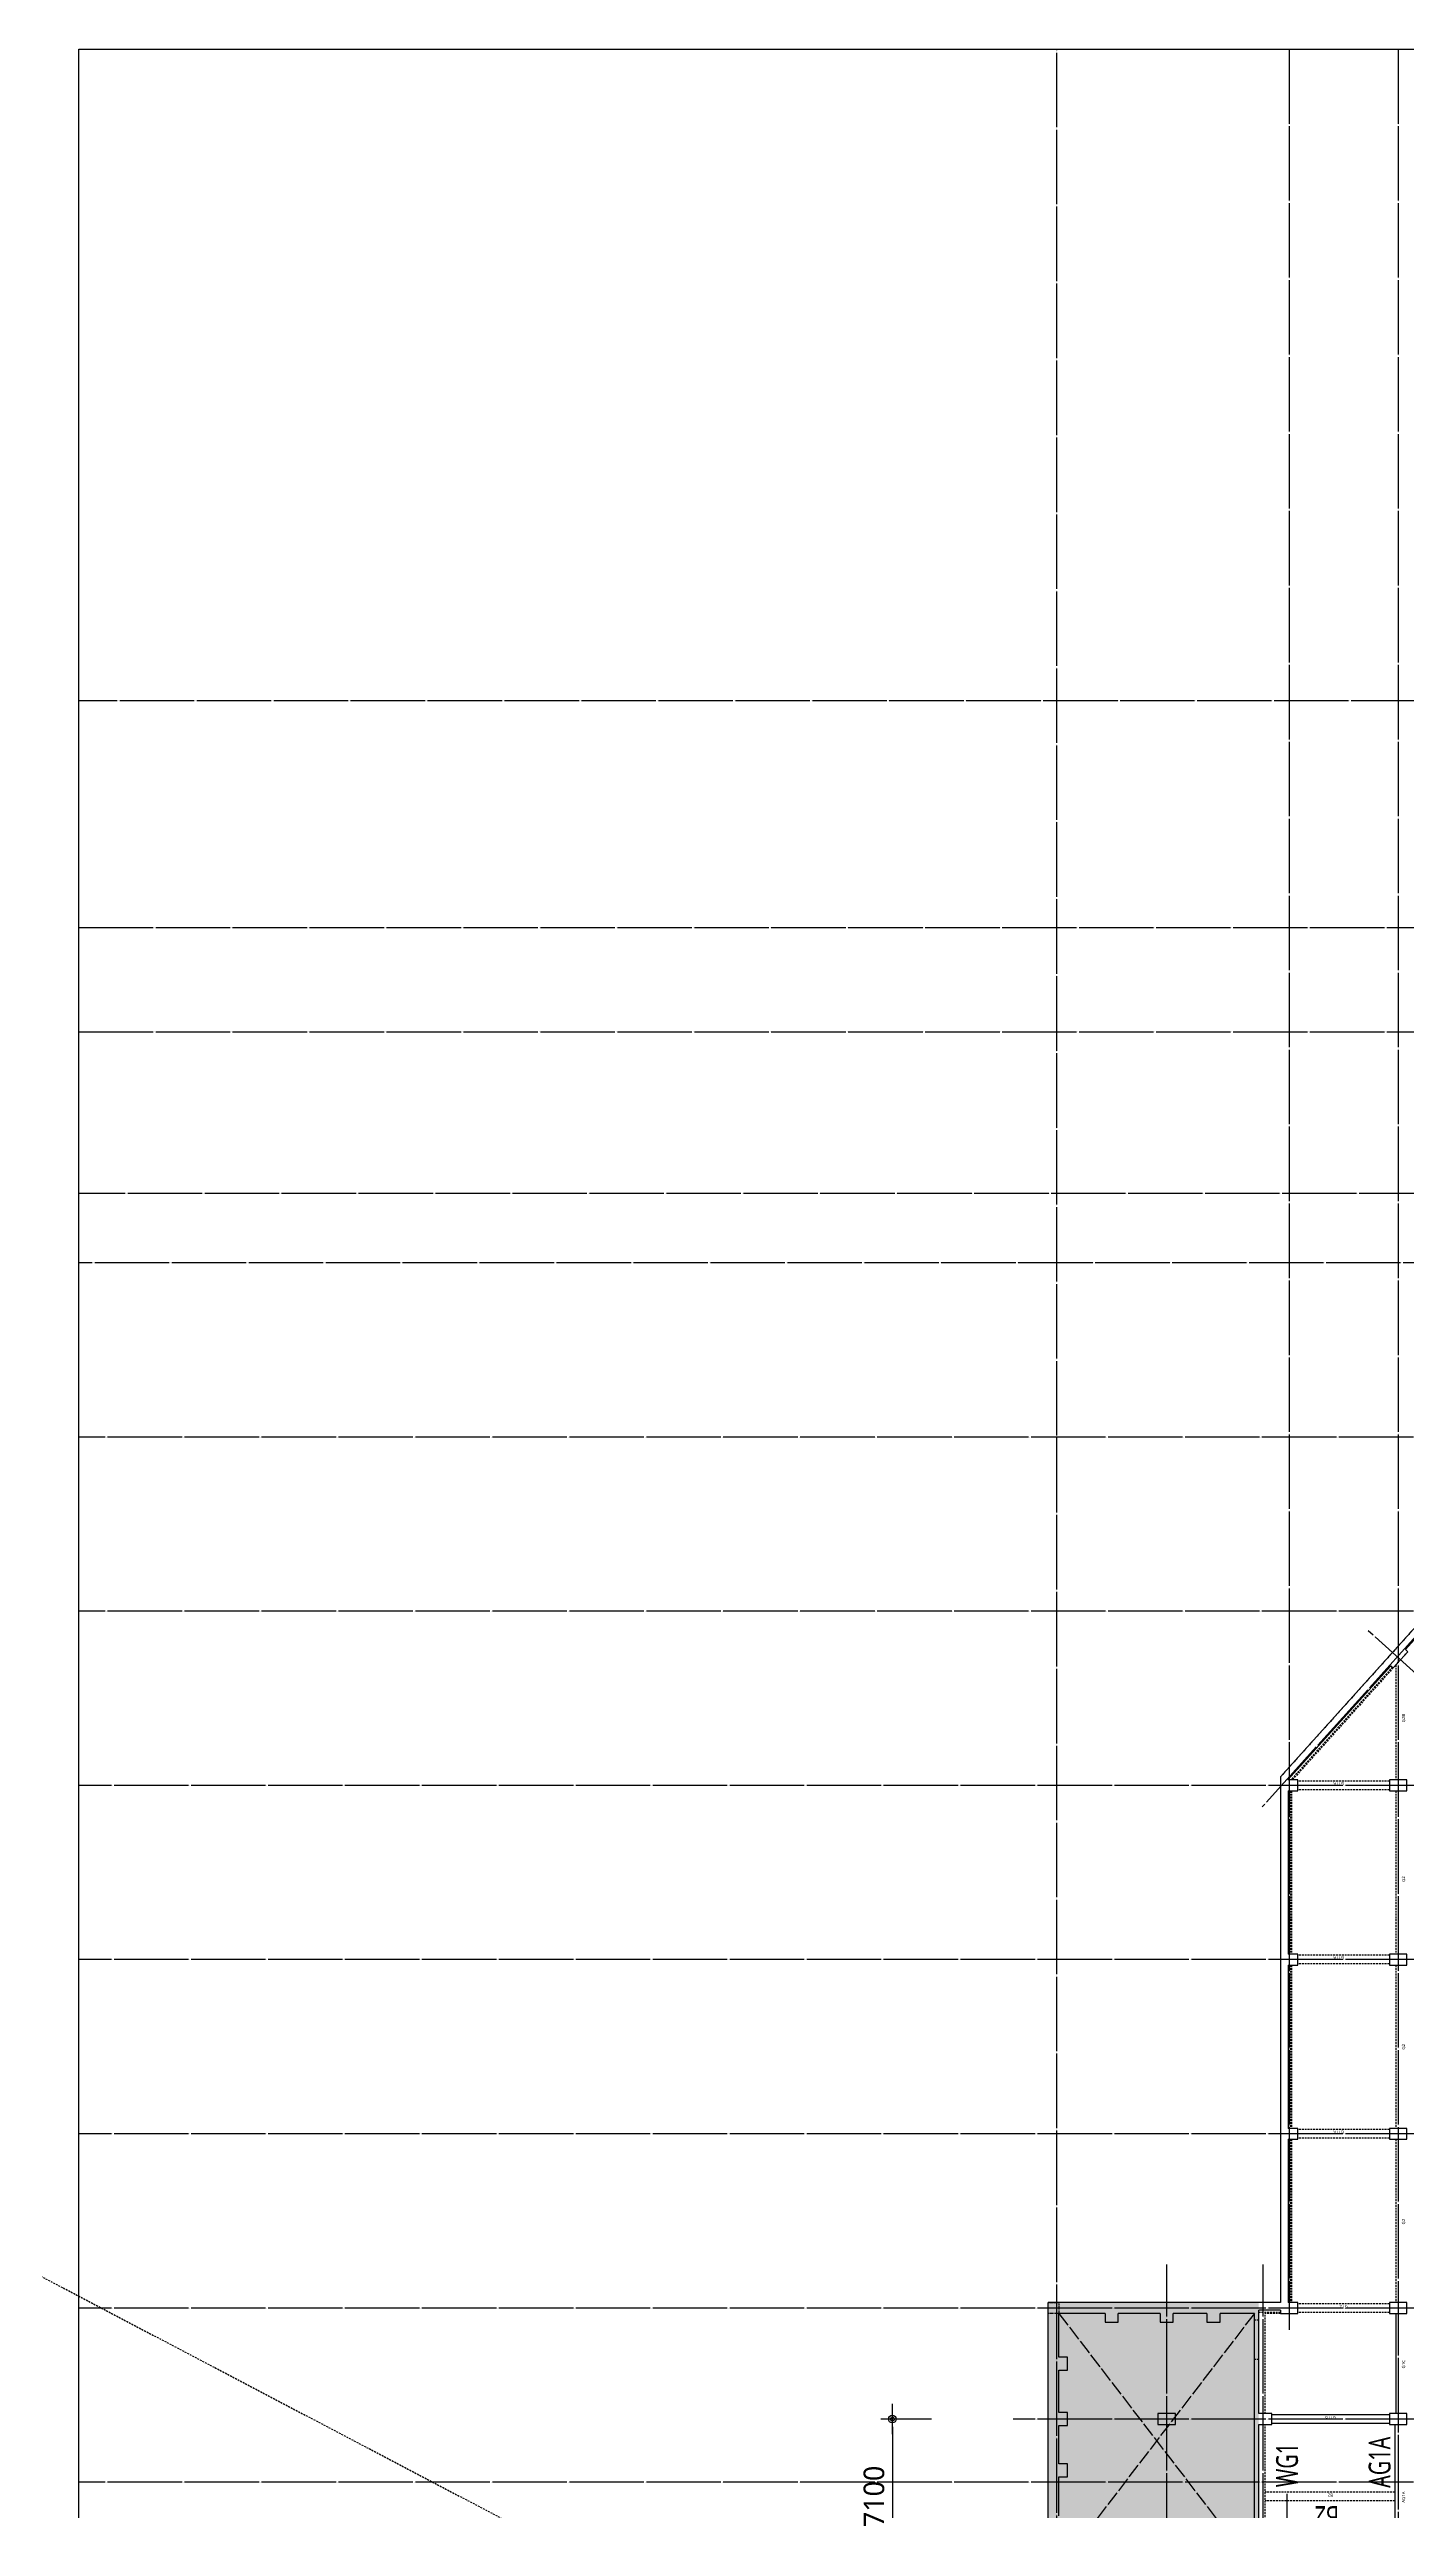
# Model space of a CAD drawing. Header units: millimetres. Extents: x 317501 to 2277231, y -321722 to 1186893.
# Drawn here: x 1952209 to 2014554, y -37458 to 75582 of the extents above; entities that cross this region are included whole.
import ezdxf
from ezdxf.enums import TextEntityAlignment as Align

# ---------------------------------------------------------------- set-up
doc = ezdxf.new("R2010")
doc.units = ezdxf.units.MM
doc.header["$LTSCALE"] = 57
for name, pattern in [('XS-지하주차장$0$CEN', [62, 60, -1, 0, -1]), ('XS-지하주차장$0$DDOT', [14, 12, -1, 0, -1]), ('XS-지하주차장$0$HID', [2.3, 1.5, -0.8])]:
    doc.linetypes.add(name, pattern=pattern)
doc.layers.get('Defpoints').update_dxf_attribs({"color": 145})
for name, color, linetype in [('254', 254, 'Continuous'), ('DIM', 7, 'Continuous'), ('LEADER', 7, 'Continuous'), ('NAME-B', 6, 'Continuous'), ('NAME-G', 3, 'Continuous'), ('XS-지하주차장$0$AWG', 5, 'XS-지하주차장$0$HID'), ('XS-지하주차장$0$B', 9, 'XS-지하주차장$0$HID'), ('XS-지하주차장$0$C3', 145, 'Continuous'), ('XS-지하주차장$0$CEN-P', 14, 'XS-지하주차장$0$CEN'), ('XS-지하주차장$0$COL', 2, 'Continuous'), ('XS-지하주차장$0$G', 4, 'XS-지하주차장$0$HID'), ('XS-지하주차장$0$OPEN', 9, 'XS-지하주차장$0$DDOT'), ('XS-지하주차장$0$W1-H', 11, 'XS-지하주차장$0$HID'), ('XS-지하주차장$0$WG', 6, 'XS-지하주차장$0$HID')]:
    doc.layers.add(name, color=color, linetype=linetype)
for name, color, linetype, plot in [('XS-지하주차장$0$0106', 3, 'XS-지하주차장$0$HID', False), ('XS-지하주차장$0$B-TEXT', 7, 'Continuous', False), ('XS-지하주차장$0$DEFPOINT', 144, 'Continuous', False), ('XS-지하주차장$0$G-TEXT', 3, 'Continuous', False)]:
    doc.layers.add(name, color=color, linetype=linetype, plot=plot)
doc.styles.add('XS-지하주차장$0$맑은 고딕', font='malgun.ttf')
doc.styles.add('맑은 고딕', font='malgun.ttf')
doc.styles.add('맑은고딕', font='malgun.ttf')
doc.dimstyles.new('DIM_350', dxfattribs={"dimscale": 350, "dimtxt": 2.7, "dimasz": 1, "dimexe": 1.5, "dimexo": 2, "dimgap": 1, "dimtad": 1, "dimdec": 0, "dimzin": 0, "dimdsep": 46, "dimtxsty": '맑은고딕', "dimblk1": 'DIMDOT', "dimblk2": 'DIMDOT', "dimsah": 1, "dimcen": 0.09, "dimdle": 2, "dimclrd": 7, "dimclre": 7, "dimclrt": 3, "dimadec": 0, "dimazin": 0, "dimtfac": 1, "dimtdec": 0, "dimtix": 1, "dimtmove": 2, "dimatfit": 3, "dimldrblk": 'DIMDOT', "dimfxl": 0, "dimtolj": 1, "dimtzin": 0, "dimarcsym": 0})

# ---------------------------------------------------------------- blocks, each defined once
blk = doc.blocks.new('DIMDOT')
at = {"layer": 'DIM', "linetype": 'Continuous'}
blk.add_line((-2, 0), (2, 0), dxfattribs=at)
for radius in [0.5, 0.25]:
    blk.add_circle((0, 0), radius, dxfattribs=at)
blk = doc.blocks.new('*D305')
at = {"layer": 'Defpoints', "color": 0, "transparency": 16777216}
for p in [(1993429, -33248), (1990929, -40348), (1993429, -40348)]:
    blk.add_point(p, dxfattribs=at)
at = {"layer": 'DIM', "color": 7, "lineweight": -2, "transparency": 16777216}
for p, q in [((1992729, -33248), (1990404, -33248)), ((1990929, -33598), (1990929, -39998)), ((1992729, -40348), (1990404, -40348))]:
    blk.add_line(p, q, dxfattribs=at)
at = {"layer": 'DIM', "color": 7, "lineweight": -2, "transparency": 16777216, "xscale": 350, "yscale": 350, "zscale": 350}
for p, rotation in [((1990929, -33248), 90), ((1990929, -40348), 270)]:
    blk.add_blockref('DIMDOT', p, dxfattribs=dict(at, rotation=rotation))
at = {"layer": 'DIM', "color": 3, "transparency": 16777216, "insert": (1990087, -36798), "char_height": 945, "attachment_point": 5, "rotation": 90, "style": '맑은고딕'}
blk.add_mtext('\\A1;7100', dxfattribs=at)
blk = doc.blocks.new('XS-지하주차장$0$B2-W')
at = {"layer": 'XS-지하주차장$0$W1-H'}
for p, q in [((71180, 129685), (85000, 129685)), ((75200, 129185), (77000, 129185)), ((77000, 129185), (77000, 128785)), ((77600, 129185), (79350, 129185)), ((77600, 128785), (77600, 129185)), ((79350, 129185), (79350, 128785)), ((79950, 129185), (81900, 129185)), ((79950, 128785), (79950, 129185)), ((81900, 129185), (81900, 128785)), ((82500, 129185), (84500, 129185)), ((82500, 128785), (82500, 129185)), ((84500, 127060), (84500, 129185)), ((85000, 119010), (85000, 129685)), ((77000, 128785), (77600, 128785)), ((79350, 128785), (79950, 128785)), ((81900, 128785), (82500, 128785)), ((84500, 127060), (84100, 127060)), ((84100, 127060), (84100, 126460)), ((84100, 126460), (84500, 126460)), ((84500, 124535), (84500, 126460)), ((79900, 124635), (79400, 124635)), ((79400, 124635), (79400, 123835)), ((79900, 123835), (79900, 124635)), ((84500, 124535), (84100, 124535)), ((84100, 124535), (84100, 123935)), ((79400, 123835), (79900, 123835)), ((84100, 123935), (84500, 123935)), ((84500, 122385), (84500, 123935)), ((84500, 122385), (84100, 122385)), ((84100, 122385), (84100, 121785)), ((84100, 121785), (84500, 121785)), ((84500, 120210), (84500, 121785)), ((72800, 120210), (82390, 120210)), ((72800, 120010), (79400, 120010)), ((79400, 120010), (79400, 119410)), ((79900, 120010), (82390, 120010)), ((79900, 119410), (79900, 120010)), ((82390, 120010), (82390, 120210)), ((84200, 120210), (84500, 120210)), ((84200, 120010), (84200, 120210)), ((84200, 120010), (84550, 120010)), ((84550, 119010), (84550, 120010)), ((79400, 119410), (79900, 119410)), ((84550, 119010), (84500, 119010)), ((84500, 119010), (84500, 118210)), ((109144, 119010), (85000, 119010)), ((134358, 96307), (109144, 119010)), ((84500, 118210), (85000, 118210)), ((85000, 118210), (85000, 118560)), ((92500, 118560), (85000, 118560)), ((92500, 118560), (92500, 118210)), ((92500, 118210), (93000, 118210)), ((100500, 118560), (93000, 118560)), ((93000, 118210), (93000, 118560)), ((100500, 118560), (100500, 118210)), ((100500, 118210), (101000, 118210)), ((108500, 118560), (101000, 118560)), ((101000, 118210), (101000, 118560)), ((108500, 118560), (108500, 118210)), ((108500, 118210), (109000, 118210)), ((114179, 113870), (109000, 118534)), ((109000, 118210), (109000, 118534)), ((79900, 114010), (79400, 114010)), ((79400, 114010), (79400, 113210)), ((79400, 113210), (79900, 113210)), ((79900, 113210), (79900, 114010)), ((85000, 114010), (84500, 114010)), ((84500, 114010), (84500, 113210)), ((84500, 113210), (85000, 113210)), ((85000, 113210), (85000, 114010)), ((93000, 114010), (92500, 114010)), ((92500, 114010), (92500, 113210)), ((92500, 113210), (93000, 113210)), ((93000, 113210), (93000, 114010)), ((101000, 114010), (100500, 114010)), ((100500, 114010), (100500, 113210)), ((100500, 113210), (101000, 113210)), ((101000, 113210), (101000, 114010)), ((109000, 114010), (108500, 114010)), ((108500, 114010), (108500, 113210)), ((108500, 113210), (109000, 113210)), ((109000, 113210), (109000, 114010)), ((114179, 113870), (114146, 113833)), ((114146, 113833), (114889, 113164))]:
    blk.add_line(p, q, dxfattribs=at)

msp = doc.modelspace()

# ---------------------------------------------------------------- hatches: boundary and pattern name
at = {"layer": '254'}
h = msp.add_hatch(color=256, dxfattribs=at)
h.dxf.hatch_style = 1
h.paths.add_polyline_path([(2007753.6, -40598.4), (2007753.6, -27898.4), (1998078.6, -27898.4), (1998078.6, -40598.4)])

# ---------------------------------------------------------------- linework, layer by layer
at = {"layer": 'LEADER', "color": 0}
msp.add_lwpolyline([(2008053.6, -42318.4), (2009053.6, -41733.3), (2009053.6, -36679)], dxfattribs=at)
at = {"layer": 'XS-지하주차장$0$0106'}
msp.add_line((1877651, 12284.5), (2031496.2, -68546), dxfattribs=at)
at = {"layer": 'XS-지하주차장$0$AWG', "color": 6, "linetype": 'ByBlock'}
for p, q in [((2014053.6, -28398.4), (2014053.6, -32998.4)), ((2013753.6, -33048.4), (2008353.6, -33048.4)), ((2013753.6, -33448.4), (2008353.6, -33448.4)), ((2014003.6, -33498.4), (2014003.6, -40098.4))]:
    msp.add_line(p, q, dxfattribs=at)
at = {"layer": 'XS-지하주차장$0$B'}
for p, q in [((2014003.6, -36598.4), (2008053.6, -36598.4)), ((2014003.6, -36998.4), (2008053.6, -36998.4))]:
    msp.add_line(p, q, dxfattribs=at)
at = {"layer": 'XS-지하주차장$0$C3', "linetype": 'XS-지하주차장$0$HID', "ltscale": 0.5}
msp.add_lwpolyline([(1998078.6, -28398.4), (1998078.6, -27898.4), (1998578.6, -27898.4), (1998578.6, -28398.4)], close=True, dxfattribs=at)
at = {"layer": 'XS-지하주차장$0$CEN-P'}
for p, q in [((1998478.6, -51693.4), (1998478.6, 75581.6)), ((2009153.6, 75581.6), (2009153.6, -29148.4)), ((2014153.6, 75581.6), (2014153.6, -148398.4)), ((2079028.6, 45651.6), (1953563.6, 45651.6)), ((1953563.6, 35256.6), (2079028.6, 35256.6)), ((1953563.6, 30456.6), (2079393.6, 30456.6)), ((2079393.6, 23031.6), (1953563.6, 23031.6)), ((2031679.2, 21258.5), (2007916.4, -5132.7)), ((2148563.6, 19851.6), (1953563.6, 19851.6)), ((2071403.6, 11851.6), (1953563.6, 11851.6)), ((2071403.6, 3851.6), (1953563.6, 3851.6)), ((2015639.9, 381.4), (2012778.8, 2957.5)), ((2015153.6, -4148.4), (1953563.6, -4148.4)), ((2015153.6, -12148.4), (1953563.6, -12148.4)), ((2015153.6, -20148.4), (1953563.6, -20148.4)), ((2007953.6, -42678.4), (2007953.6, -26148.4)), ((2015153.6, -28148.4), (1953563.6, -28148.4)), ((2071403.6, -36148.4), (1953563.6, -36148.4))]:
    msp.add_line(p, q, dxfattribs=at)
at = {"layer": 'XS-지하주차장$0$CEN-P', "color": 124}
for p, q in [((2003528.6, -42678.4), (2003528.6, -26148.4)), ((2015153.6, -33248.4), (1996478.6, -33248.4))]:
    msp.add_line(p, q, dxfattribs=at)
at = {"layer": 'XS-지하주차장$0$COL'}
for p, q in [((2031456.2, 21459.2), (2008753.6, -3754.6)), ((2015991.7, 3761.1), (2014488.1, 2091.2)), ((2013819, 1348.1), (2009095.1, -3898.4)), ((2008753.6, -3754.6), (2008753.6, -27898.4)), ((2009553.6, -3898.4), (2009095.1, -3898.4)), ((2009103.6, -4398.4), (2009103.6, -11898.4)), ((2009103.6, -4398.4), (2009553.6, -4398.4)), ((2009553.6, -4398.4), (2009553.6, -3898.4)), ((2009553.6, -11898.4), (2009103.6, -11898.4)), ((2009103.6, -12398.4), (2009103.6, -19898.4)), ((2009103.6, -12398.4), (2009553.6, -12398.4)), ((2009553.6, -12398.4), (2009553.6, -11898.4)), ((2009553.6, -19898.4), (2009103.6, -19898.4)), ((2009553.6, -20398.4), (2009553.6, -19898.4)), ((2009103.6, -20398.4), (2009103.6, -27898.4)), ((2009103.6, -20398.4), (2009553.6, -20398.4)), ((2008753.6, -27898.4), (1998078.6, -27898.4)), ((1998078.6, -42268.4), (1998078.6, -27898.4)), ((2008753.6, -28248.4), (2007753.6, -28248.4)), ((2007753.6, -32998.4), (2007753.6, -28248.4)), ((2008753.6, -28248.4), (2008753.6, -28398.4)), ((2009553.6, -27898.4), (2009103.6, -27898.4)), ((2009553.6, -28398.4), (2009553.6, -27898.4)), ((2000703.6, -28398.4), (1998578.6, -28398.4)), ((1998578.6, -30398.4), (1998578.6, -28398.4)), ((2000703.6, -28398.4), (2000703.6, -28798.4)), ((2000703.6, -28798.4), (2001303.6, -28798.4)), ((2003228.6, -28398.4), (2001303.6, -28398.4)), ((2001303.6, -28798.4), (2001303.6, -28398.4)), ((2003228.6, -28398.4), (2003228.6, -28798.4)), ((2003228.6, -28798.4), (2003828.6, -28798.4)), ((2005378.6, -28398.4), (2003828.6, -28398.4)), ((2003828.6, -28798.4), (2003828.6, -28398.4)), ((2005378.6, -28398.4), (2005378.6, -28798.4)), ((2005378.6, -28798.4), (2005978.6, -28798.4)), ((2007553.6, -28398.4), (2005978.6, -28398.4)), ((2005978.6, -28798.4), (2005978.6, -28398.4)), ((2007553.6, -40098.4), (2007553.6, -28398.4)), ((2008753.6, -28398.4), (2009553.6, -28398.4)), ((1998978.6, -30398.4), (1998578.6, -30398.4)), ((1998978.6, -30998.4), (1998978.6, -30398.4)), ((1998578.6, -32948.4), (1998578.6, -30998.4)), ((1998578.6, -30998.4), (1998978.6, -30998.4)), ((1998978.6, -32948.4), (1998578.6, -32948.4)), ((1998578.6, -35298.4), (1998578.6, -33548.4)), ((1998578.6, -33548.4), (1998978.6, -33548.4)), ((1998978.6, -33548.4), (1998978.6, -32948.4)), ((2008353.6, -32998.4), (2007753.6, -32998.4)), ((2007753.6, -40098.4), (2007753.6, -33498.4)), ((2007753.6, -33498.4), (2008353.6, -33498.4)), ((2008353.6, -33498.4), (2008353.6, -32998.4)), ((1998978.6, -35298.4), (1998578.6, -35298.4)), ((1998578.6, -37698.4), (1998578.6, -35898.4)), ((1998578.6, -35898.4), (1998978.6, -35898.4)), ((1998978.6, -35898.4), (1998978.6, -35298.4))]:
    msp.add_line(p, q, dxfattribs=at)
msp.add_lwpolyline([(2013819, 1348.1), (2013930.5, 1247.7), (2014599.6, 1990.8), (2014488.1, 2091.2)], dxfattribs=at)
for points in [[(2013753.6, -3898.4), (2013753.6, -4398.4), (2014553.6, -4398.4), (2014553.6, -3898.4)], [(2013753.6, -11898.4), (2013753.6, -12398.4), (2014553.6, -12398.4), (2014553.6, -11898.4)], [(2013753.6, -19898.4), (2013753.6, -20398.4), (2014553.6, -20398.4), (2014553.6, -19898.4)], [(2013753.6, -27898.4), (2013753.6, -28398.4), (2014553.6, -28398.4), (2014553.6, -27898.4)], [(2003128.6, -32998.4), (2003128.6, -33498.4), (2003928.6, -33498.4), (2003928.6, -32998.4)], [(2013753.6, -32998.4), (2013753.6, -33498.4), (2014553.6, -33498.4), (2014553.6, -32998.4)]]:
    msp.add_lwpolyline(points, close=True, dxfattribs=at)
at = {"layer": 'XS-지하주차장$0$DEFPOINT'}
msp.add_lwpolyline([(2148563.6, -148398.4), (1953563.6, -148398.4), (1953563.6, 75581.6), (2148563.6, 75581.6)], close=True, dxfattribs=at)
at = {"layer": 'XS-지하주차장$0$G'}
for p, q in [((2014053.6, 1384.4), (2014053.6, -3898.4)), ((2013753.6, -3948.4), (2009553.6, -3948.4)), ((2013753.6, -4348.4), (2009553.6, -4348.4)), ((2014053.6, -4398.4), (2014053.6, -11898.4)), ((2013753.6, -11948.4), (2009553.6, -11948.4)), ((2013753.6, -12348.4), (2009553.6, -12348.4)), ((2014053.6, -12398.4), (2014053.6, -19898.4)), ((2013753.6, -19948.4), (2009553.6, -19948.4)), ((2013753.6, -20348.4), (2009553.6, -20348.4)), ((2014053.6, -20398.4), (2014053.6, -27898.4)), ((2013753.6, -27948.4), (2009553.6, -27948.4)), ((2013753.6, -28348.4), (2009553.6, -28348.4))]:
    msp.add_line(p, q, dxfattribs=at)
at = {"layer": 'XS-지하주차장$0$OPEN'}
for p, q in [((1998578.6, -28398.4), (2007553.6, -40098.4)), ((2007553.6, -28398.4), (1998578.6, -40098.4))]:
    msp.add_line(p, q, dxfattribs=at)
at = {"layer": 'XS-지하주차장$0$WG'}
for p, q in [((2013930.5, 1247.7), (2009297, -3898.4)), ((2009253.6, -4398.4), (2009253.6, -11898.4)), ((2009253.6, -12398.4), (2009253.6, -19898.4)), ((2009253.6, -20398.4), (2009253.6, -27898.4)), ((2008053.6, -32998.4), (2008053.6, -28398.4)), ((2008753.6, -28398.4), (2008053.6, -28398.4)), ((2008053.6, -40098.4), (2008053.6, -33498.4))]:
    msp.add_line(p, q, dxfattribs=at)

# ---------------------------------------------------------------- block references
at = {"layer": 'XS-지하주차장$0$W1-H', "rotation": 90}
msp.add_blockref('XS-지하주차장$0$B2-W', (2127763.6, -112898.4), dxfattribs=at)

# ---------------------------------------------------------------- texts
at = {"layer": 'NAME-B', "style": '맑은 고딕', "width": 0.7}
msp.add_text('B2', height=1000, rotation=180, dxfattribs=at).set_placement((2010881.2, -37745.7), align=Align.MIDDLE_CENTER)
at = {"layer": 'NAME-G', "style": '맑은 고딕', "width": 0.7}
msp.add_text('WG1', height=1000, rotation=90, dxfattribs=at).set_placement((2009053.6, -35358.4), align=Align.MIDDLE_CENTER)
at = {"layer": 'NAME-G', "color": 3, "style": '맑은 고딕', "width": 0.7}
msp.add_text('AG1A', height=1000, rotation=90, dxfattribs=at).set_placement((2013303.6, -35231.7), align=Align.MIDDLE_CENTER)
at = {"layer": 'XS-지하주차장$0$B-TEXT', "color": 0, "style": 'XS-지하주차장$0$맑은 고딕'}
for s, p in [('G11A', (2011433.2, -4074.1)), ('G11A', (2011433.2, -12074.1)), ('G11A', (2011433.2, -20074.1)), ('G12', (2011653.6, -28098.4)), ('G11B', (2011053.6, -33198.4)), ('B2', (2011053.6, -36748.4))]:
    msp.add_text(s, height=150, rotation=180, dxfattribs=at).set_placement(p, align=Align.MIDDLE_CENTER)
at = {"layer": 'XS-지하주차장$0$G-TEXT', "color": 3, "linetype": 'XS-지하주차장$0$HID', "style": 'XS-지하주차장$0$맑은 고딕'}
for s, p in [('G2B', (2014403.6, -1054)), ('G2', (2014403.6, -8448.4)), ('G2', (2014403.6, -16148.4)), ('G2', (2014403.6, -24180)), ('G1C', (2014403.6, -30730)), ('AG1A', (2014403.6, -36830))]:
    msp.add_text(s, height=150, rotation=90, dxfattribs=at).set_placement(p, align=Align.MIDDLE_CENTER)

# ---------------------------------------------------------------- dimensions: what is measured, and where the dimension line sits
at = {"layer": 'DIM'}
dim = msp.add_linear_dim(base=(1990928.6, -40348.4), p1=(1993428.6, -33248.4), p2=(1993428.6, -40348.4), angle=270, dimstyle='DIM_350', dxfattribs=at)
dim.commit()
dim.dimension.update_dxf_attribs({"geometry": '*D305', "text_midpoint": (1990087.5, -36798.4)})

doc.saveas('drawing.dxf')
